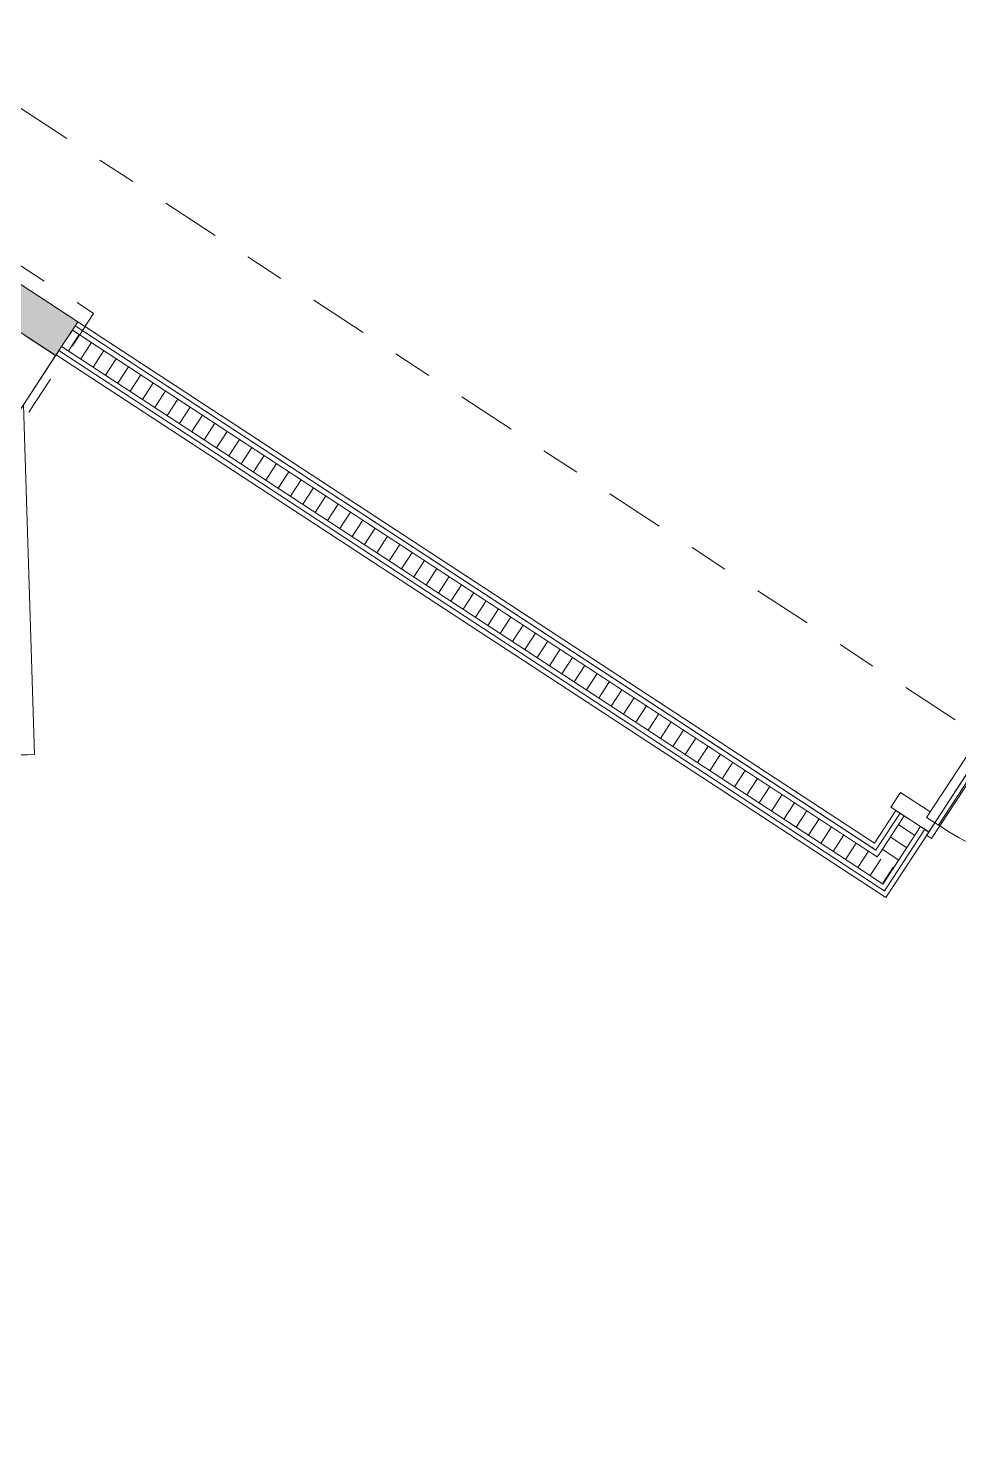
# Model space of a CAD drawing. Header units: metres. Extents: x 2696278.3 to 2696314, y 1245153.2 to 1245192.4.
# Drawn here: x 2696287.102 to 2696289.467, y 1245167.205 to 1245170.835 of the extents above; entities that cross this region are included whole.
import ezdxf

# ---------------------------------------------------------------- set-up
doc = ezdxf.new("R2010")
doc.units = ezdxf.units.M
doc.set_wipeout_variables(frame=1)
for name, pattern in [('000_hbf_Strich 2_1mm', [0.15, 0.1, -0.05]), ('000_hbf_Strichpunkt 3_1_1mm Achsen', [0.25, 0.15, -0.05, 0, -0.05]), ('Wipeout_Contour', [10000, 0, -10000])]:
    doc.linetypes.add(name, pattern=pattern)
for name, color, linetype in [('010 Fenster', 7, 'Continuous'), ('010 Türen', 7, 'Continuous'), ('0_C21_Aussenwandkonstruktion.3D', 7, 'Continuous'), ('0_C21_Aussenwandkonstruktion.3D Bauteilschraffuren', 7, 'Continuous'), ('0_C22_Innenwandkonstruktion.3D', 7, 'Continuous'), ('0_C22_Innenwandkonstruktion.3D Bauteilschraffuren', 7, 'Continuous'), ('0_C22_Innenwandkonstruktion.3D Schichttrennlinien', 7, 'Continuous'), ('0_G20_Bodenbelag.3D', 7, 'Continuous'), ('1_D01_Sichtbar_1_50.V', 7, 'Continuous'), ('1_M01_Achsen.V', 7, 'Continuous'), ('1_R01_Raumstempel.V Kontur', 7, 'Continuous')]:
    doc.layers.add(name, color=color, linetype=linetype)
pattern_1 = [(236.8, (2696295.289407, 1245171.756836), (0.03137866, -0.02053362), [])]

msp = doc.modelspace()

# ---------------------------------------------------------------- hatches: boundary and pattern name
at = {"layer": '0_C21_Aussenwandkonstruktion.3D Bauteilschraffuren', "linetype": 'Continuous', "lineweight": 0, "true_color": 0xffffff}
msp.add_hatch(color=7, dxfattribs=at).paths.add_polyline_path([(2696286.3357, 1245170.5496), (2696287.1709, 1245170.0031), (2696287.227, 1245170.0889), (2696286.3919, 1245170.6354)])

# ---------------------------------------------------------------- linework, layer by layer
at = {"layer": '010 Fenster', "color": 7, "linetype": 'Continuous', "lineweight": 13}
for p, q in [((2696287.0939, 1245170.0535), (2696287.1708, 1245170.0031)), ((2696287.1708, 1245170.0031), (2696287.0887, 1245169.8776)), ((2696287.0887, 1245169.8776), (2696287.1167, 1245168.9881))]:
    msp.add_line(p, q, dxfattribs=at)
msp.add_arc((2696287.0887, 1245169.8776), 0.89, 236.8, 271.8, dxfattribs=at)
at = {"layer": '010 Türen', "color": 7, "linetype": 'Continuous', "lineweight": 13}
msp.add_line((2696289.9037, 1245169.5462), (2696289.4197, 1245168.8065), dxfattribs=at)
msp.add_arc((2696289.9037, 1245169.5462), 0.884, 236.8, 266.8, dxfattribs=at)
at = {"layer": '0_C21_Aussenwandkonstruktion.3D', "color": 7, "linetype": 'Continuous', "lineweight": 13, "flags": 128}
for points in [[(2696287.227, 1245170.0889), (2696286.3919, 1245170.6354)], [(2696286.3357, 1245170.5496), (2696287.1709, 1245170.0031)], [(2696287.1709, 1245170.0031), (2696287.227, 1245170.0889)]]:
    msp.add_lwpolyline(points, dxfattribs=at)
at = {"layer": '0_G20_Bodenbelag.3D', "color": 255, "linetype": 'Wipeout_Contour', "lineweight": 18, "flags": 128}
for points in [[(2696285.53, 1245171.1994), (2696286.3919, 1245170.6354), (2696289.2536, 1245168.7627), (2696289.2837, 1245168.8087), (2696289.3674, 1245168.754), (2696289.8821, 1245169.5405), (2696289.7984, 1245169.5953), (2696290.524, 1245170.704), (2696290.001, 1245171.0462), (2696290.3897, 1245171.6403), (2696287.1891, 1245173.7347)], [(2696285.4201, 1245167.3275), (2696283.723, 1245168.438), (2696281.7847, 1245165.4759), (2696288.3742, 1245161.1638), (2696290.2469, 1245164.0256), (2696288.8536, 1245164.9373), (2696290.9043, 1245168.0709), (2696291.5235, 1245167.6657), (2696292.2599, 1245168.7912), (2696290.7119, 1245169.8042), (2696291.0678, 1245170.3481), (2696290.6076, 1245170.6492), (2696289.8575, 1245169.5029), (2696289.3428, 1245168.7163), (2696289.2825, 1245168.6243), (2696287.1723, 1245170.0052)]]:
    msp.add_lwpolyline(points, close=True, dxfattribs=at)
at = {"layer": '1_R01_Raumstempel.V Kontur', "color": 21, "linetype": 'Continuous', "lineweight": 0, "true_color": 0xffa8a8, "flags": 128}
for points in [[(2696287.1883, 1245173.7353), (2696285.5182, 1245171.1832), (2696286.3788, 1245170.62), (2696286.3897, 1245170.6368), (2696289.2536, 1245168.7627), (2696289.3081, 1245168.846), (2696289.3918, 1245168.7912), (2696289.4736, 1245168.9163), (2696289.9065, 1245169.5778), (2696289.8228, 1245169.6326), (2696290.524, 1245170.704), (2696290.001, 1245171.0462), (2696290.3897, 1245171.6403), (2696288.0594, 1245173.1653), (2696288.1141, 1245173.249), (2696287.3275, 1245173.7637), (2696287.2728, 1245173.68)], [(2696285.42, 1245167.3276), (2696287.2155, 1245166.1526), (2696286.8213, 1245165.5501), (2696288.5502, 1245164.4188), (2696289.9183, 1245163.5235), (2696290.2469, 1245164.0256), (2696288.856, 1245164.9357), (2696290.9067, 1245168.0697), (2696289.5148, 1245168.9793), (2696289.2825, 1245168.6243), (2696287.1723, 1245170.0052)]]:
    msp.add_lwpolyline(points, close=True, dxfattribs=at)

# ---------------------------------------------------------------- next in the draw order: wipeouts: each hides what was drawn before it
at = {"color": 254, "linetype": 'Wipeout_Contour', "lineweight": 0, "ltscale": 26.833814}
msp.add_wipeout([(2696289.3081, 1245168.846), (2696289.2536, 1245168.7627), (2696289.2641, 1245168.7559), (2696289.3186, 1245168.8392)], dxfattribs=at).dxf.layer = '0_C22_Innenwandkonstruktion.3D Bauteilschraffuren'

# ---------------------------------------------------------------- next in the draw order: wipeouts: each hides what was drawn before it
at = {"color": 254, "linetype": 'Wipeout_Contour', "lineweight": 0, "ltscale": 26.829214}
msp.add_wipeout([(2696289.2572, 1245168.7454), (2696289.2677, 1245168.7386), (2696289.329, 1245168.8323), (2696289.3186, 1245168.8392)], dxfattribs=at).dxf.layer = '0_C22_Innenwandkonstruktion.3D Bauteilschraffuren'

# ---------------------------------------------------------------- next in the draw order: linework, layer by layer
at = {"layer": '010 Türen', "color": 7, "linetype": 'Continuous', "lineweight": 13}
msp.add_line((2696289.2956, 1245168.8542), (2696289.3202, 1245168.8919), dxfattribs=at)

# ---------------------------------------------------------------- next in the draw order: wipeouts: each hides what was drawn before it
at = {"color": 254, "linetype": 'Wipeout_Contour', "lineweight": 0, "ltscale": 26.804234}
msp.add_wipeout([(2696289.3918, 1245168.7912), (2696289.3813, 1245168.7981), (2696289.2789, 1245168.6416), (2696289.2894, 1245168.6347)], dxfattribs=at).dxf.layer = '0_C22_Innenwandkonstruktion.3D Bauteilschraffuren'

# ---------------------------------------------------------------- next in the draw order: wipeouts: each hides what was drawn before it
at = {"color": 254, "linetype": 'Wipeout_Contour', "lineweight": 0, "ltscale": 26.808085}
msp.add_wipeout([(2696289.2753, 1245168.6589), (2696289.2858, 1245168.652), (2696289.3813, 1245168.7981), (2696289.3709, 1245168.8049)], dxfattribs=at).dxf.layer = '0_C22_Innenwandkonstruktion.3D Bauteilschraffuren'

# ---------------------------------------------------------------- next in the draw order: linework, layer by layer
at = {"layer": '010 Türen', "color": 7, "linetype": 'Continuous', "lineweight": 13}
msp.add_line((2696289.4197, 1245168.8065), (2696289.3989, 1245168.7747), dxfattribs=at)
at = {"layer": '0_C22_Innenwandkonstruktion.3D Schichttrennlinien', "color": 7, "linetype": 'Continuous', "lineweight": 5}
msp.add_line((2696289.2789, 1245168.6416), (2696289.2858, 1245168.652), dxfattribs=at)

# ---------------------------------------------------------------- next in the draw order: wipeouts: each hides what was drawn before it
at = {"color": 254, "linetype": 'Wipeout_Contour', "lineweight": 0, "ltscale": 26.784759}
msp.add_wipeout([(2696289.2608, 1245168.7281), (2696289.3027, 1245168.7007), (2696289.3709, 1245168.8049), (2696289.329, 1245168.8323)], dxfattribs=at).dxf.layer = '0_C22_Innenwandkonstruktion.3D Bauteilschraffuren'

# ---------------------------------------------------------------- next in the draw order: hatches: boundary and pattern name
at = {"layer": '0_C22_Innenwandkonstruktion.3D Bauteilschraffuren', "linetype": 'Continuous', "lineweight": 0, "true_color": 0xffffff}
h = msp.add_hatch(dxfattribs=at)
h.set_pattern_fill('DÄMMSTOFF__ALLGEMEIN_VER_31', angle=-33.2, style=0, pattern_type=2)
h.set_pattern_definition([(56.8, (2696295.289407, 1245171.756836), (-0.03137866, 0.02053362), [])])
h.paths.add_polyline_path([(2696289.8702, 1245169.5681), (2696289.3862, 1245168.8284), (2696289.4197, 1245168.8065), (2696289.9037, 1245169.5462)])
at = {"layer": '0_C22_Innenwandkonstruktion.3D Bauteilschraffuren', "linetype": 'Continuous', "lineweight": 0, "true_color": 0x000000}
h = msp.add_hatch(dxfattribs=at)
h.set_pattern_fill('DÄMMSTOFF__ALLGEMEIN_VER_31', color=18, angle=-33.2, style=0, pattern_type=2)
h.set_pattern_definition([(326.8, (2696295.289407, 1245171.756836), (0.02053362, 0.03137866), [])])
h.paths.add_polyline_path([(2696289.2608, 1245168.7281), (2696289.3027, 1245168.7007), (2696289.3709, 1245168.8049), (2696289.329, 1245168.8323)])

# ---------------------------------------------------------------- next in the draw order: linework, layer by layer
at = {"layer": '010 Türen', "color": 7, "linetype": 'Continuous', "lineweight": 13}
for p, q in [((2696289.3862, 1245168.8284), (2696289.8702, 1245169.5681)), ((2696289.3202, 1245168.8919), (2696289.3955, 1245168.8426)), ((2696289.3918, 1245168.7912), (2696289.2956, 1245168.8542)), ((2696289.3186, 1245168.8392), (2696289.3081, 1245168.846)), ((2696289.3186, 1245168.8392), (2696289.3081, 1245168.846)), ((2696289.329, 1245168.8323), (2696289.3186, 1245168.8392)), ((2696289.329, 1245168.8323), (2696289.3186, 1245168.8392)), ((2696289.3709, 1245168.8049), (2696289.329, 1245168.8323)), ((2696289.3709, 1245168.8049), (2696289.329, 1245168.8323)), ((2696289.3955, 1245168.8426), (2696289.3862, 1245168.8284)), ((2696289.3862, 1245168.8284), (2696289.4197, 1245168.8065)), ((2696289.4197, 1245168.8065), (2696289.3862, 1245168.8284)), ((2696289.3813, 1245168.7981), (2696289.3709, 1245168.8049)), ((2696289.3813, 1245168.7981), (2696289.3709, 1245168.8049)), ((2696289.3918, 1245168.7912), (2696289.3813, 1245168.7981)), ((2696289.3918, 1245168.7912), (2696289.3813, 1245168.7981)), ((2696289.3863, 1245168.7829), (2696289.3918, 1245168.7912)), ((2696289.3989, 1245168.7747), (2696289.3863, 1245168.7829))]:
    msp.add_line(p, q, dxfattribs=at)
at = {"layer": '0_C22_Innenwandkonstruktion.3D', "color": 7, "linetype": 'Continuous', "lineweight": 13}
for p, q in [((2696289.3186, 1245168.8392), (2696289.3081, 1245168.846)), ((2696289.329, 1245168.8323), (2696289.3186, 1245168.8392)), ((2696289.3709, 1245168.8049), (2696289.329, 1245168.8323)), ((2696289.3813, 1245168.7981), (2696289.3709, 1245168.8049)), ((2696289.3918, 1245168.7912), (2696289.3813, 1245168.7981))]:
    msp.add_line(p, q, dxfattribs=at)
at = {"layer": '0_C22_Innenwandkonstruktion.3D', "color": 7, "linetype": 'Continuous', "lineweight": 13, "flags": 128}
for points in [[(2696289.3081, 1245168.846), (2696289.2536, 1245168.7627)], [(2696289.2894, 1245168.6347), (2696289.3918, 1245168.7912)]]:
    msp.add_lwpolyline(points, dxfattribs=at)
at = {"layer": '0_C22_Innenwandkonstruktion.3D Schichttrennlinien', "color": 7, "linetype": 'Continuous', "lineweight": 5}
for p, q in [((2696289.3186, 1245168.8392), (2696289.2641, 1245168.7559)), ((2696289.329, 1245168.8323), (2696289.2677, 1245168.7386)), ((2696289.2858, 1245168.652), (2696289.3813, 1245168.7981)), ((2696289.3027, 1245168.7007), (2696289.3709, 1245168.8049)), ((2696289.2572, 1245168.7454), (2696289.2641, 1245168.7559)), ((2696289.2608, 1245168.7281), (2696289.2677, 1245168.7386)), ((2696289.2753, 1245168.6589), (2696289.3027, 1245168.7007))]:
    msp.add_line(p, q, dxfattribs=at)

# ---------------------------------------------------------------- next in the draw order: wipeouts: each hides what was drawn before it
at = {"color": 254, "linetype": 'Wipeout_Contour', "lineweight": 0, "ltscale": 20.07188}
msp.add_wipeout([(2696289.2641, 1245168.7559), (2696289.2536, 1245168.7627), (2696289.2572, 1245168.7454)], dxfattribs=at).dxf.layer = '0_C22_Innenwandkonstruktion.3D Bauteilschraffuren'
at = {"color": 254, "linetype": 'Wipeout_Contour', "lineweight": 0, "ltscale": 20.15719}
msp.add_wipeout([(2696289.2894, 1245168.6347), (2696289.2789, 1245168.6416), (2696289.2825, 1245168.6243)], dxfattribs=at).dxf.layer = '0_C22_Innenwandkonstruktion.3D Bauteilschraffuren'

# ---------------------------------------------------------------- next in the draw order: wipeouts: each hides what was drawn before it
at = {"color": 254, "linetype": 'Wipeout_Contour', "lineweight": 0, "ltscale": 20.083668}
msp.add_wipeout([(2696289.2677, 1245168.7386), (2696289.2572, 1245168.7454), (2696289.2608, 1245168.7281)], dxfattribs=at).dxf.layer = '0_C22_Innenwandkonstruktion.3D Bauteilschraffuren'
at = {"color": 254, "linetype": 'Wipeout_Contour', "lineweight": 0, "ltscale": 20.144605}
msp.add_wipeout([(2696289.2858, 1245168.652), (2696289.2753, 1245168.6589), (2696289.2789, 1245168.6416)], dxfattribs=at).dxf.layer = '0_C22_Innenwandkonstruktion.3D Bauteilschraffuren'

# ---------------------------------------------------------------- next in the draw order: wipeouts: each hides what was drawn before it
at = {"color": 254, "linetype": 'Wipeout_Contour', "lineweight": 0, "ltscale": 20.086477}
msp.add_wipeout([(2696289.3027, 1245168.7007), (2696289.2608, 1245168.7281), (2696289.2753, 1245168.6589)], dxfattribs=at).dxf.layer = '0_C22_Innenwandkonstruktion.3D Bauteilschraffuren'

# ---------------------------------------------------------------- next in the draw order: hatches: boundary and pattern name
at = {"layer": '0_C22_Innenwandkonstruktion.3D Bauteilschraffuren', "linetype": 'Continuous', "lineweight": 0, "true_color": 0x000000}
h = msp.add_hatch(dxfattribs=at)
h.set_pattern_fill('DÄMMSTOFF__ALLGEMEIN_VER_31', color=18, angle=-33.2, style=0, pattern_type=2)
h.set_pattern_definition(pattern_1)
h.paths.add_polyline_path([(2696289.3027, 1245168.7007), (2696289.2608, 1245168.7281), (2696289.2753, 1245168.6589)])

# ---------------------------------------------------------------- next in the draw order: wipeouts: each hides what was drawn before it
at = {"color": 254, "linetype": 'Wipeout_Contour', "lineweight": 0, "ltscale": 20.445087}
msp.add_wipeout([(2696289.2468, 1245168.7522), (2696289.2572, 1245168.7454), (2696289.2536, 1245168.7627)], dxfattribs=at).dxf.layer = '0_C22_Innenwandkonstruktion.3D Bauteilschraffuren'
at = {"color": 254, "linetype": 'Wipeout_Contour', "lineweight": 0, "ltscale": 20.554362}
msp.add_wipeout([(2696289.2721, 1245168.6311), (2696289.2825, 1245168.6243), (2696289.2789, 1245168.6416)], dxfattribs=at).dxf.layer = '0_C22_Innenwandkonstruktion.3D Bauteilschraffuren'

# ---------------------------------------------------------------- next in the draw order: wipeouts: each hides what was drawn before it
at = {"color": 254, "linetype": 'Wipeout_Contour', "lineweight": 0, "ltscale": 29.872288}
msp.add_wipeout([(2696289.2536, 1245168.7627), (2696287.227, 1245170.0889), (2696287.2202, 1245170.0784), (2696289.2468, 1245168.7522)], dxfattribs=at).dxf.layer = '0_C22_Innenwandkonstruktion.3D Bauteilschraffuren'

# ---------------------------------------------------------------- next in the draw order: wipeouts: each hides what was drawn before it
at = {"color": 254, "linetype": 'Wipeout_Contour', "lineweight": 0, "ltscale": 20.46032}
msp.add_wipeout([(2696289.2504, 1245168.7349), (2696289.2608, 1245168.7281), (2696289.2572, 1245168.7454)], dxfattribs=at).dxf.layer = '0_C22_Innenwandkonstruktion.3D Bauteilschraffuren'

# ---------------------------------------------------------------- next in the draw order: wipeouts: each hides what was drawn before it
at = {"color": 254, "linetype": 'Wipeout_Contour', "lineweight": 0, "ltscale": 29.898346}
msp.add_wipeout([(2696289.2572, 1245168.7454), (2696287.2202, 1245170.0784), (2696287.2133, 1245170.0679), (2696289.2504, 1245168.7349)], dxfattribs=at).dxf.layer = '0_C22_Innenwandkonstruktion.3D Bauteilschraffuren'

# ---------------------------------------------------------------- next in the draw order: wipeouts: each hides what was drawn before it
at = {"color": 254, "linetype": 'Wipeout_Contour', "lineweight": 0, "ltscale": 30.057001}
msp.add_wipeout([(2696289.2789, 1245168.6416), (2696287.1791, 1245170.0156), (2696287.1723, 1245170.0052), (2696289.2721, 1245168.6311)], dxfattribs=at).dxf.layer = '0_C22_Innenwandkonstruktion.3D Bauteilschraffuren'

# ---------------------------------------------------------------- next in the draw order: wipeouts: each hides what was drawn before it
at = {"color": 254, "linetype": 'Wipeout_Contour', "lineweight": 0, "ltscale": 20.538375}
msp.add_wipeout([(2696289.2685, 1245168.6484), (2696289.2789, 1245168.6416), (2696289.2753, 1245168.6589)], dxfattribs=at).dxf.layer = '0_C22_Innenwandkonstruktion.3D Bauteilschraffuren'

# ---------------------------------------------------------------- next in the draw order: wipeouts: each hides what was drawn before it
at = {"color": 254, "linetype": 'Wipeout_Contour', "lineweight": 0, "ltscale": 30.030285}
msp.add_wipeout([(2696289.2753, 1245168.6589), (2696287.186, 1245170.0261), (2696287.1791, 1245170.0156), (2696289.2685, 1245168.6484)], dxfattribs=at).dxf.layer = '0_C22_Innenwandkonstruktion.3D Bauteilschraffuren'

# ---------------------------------------------------------------- next in the draw order: linework, layer by layer
at = {"layer": '0_C22_Innenwandkonstruktion.3D', "color": 7, "linetype": 'Continuous', "lineweight": 13, "flags": 128}
msp.add_lwpolyline([(2696289.2825, 1245168.6243), (2696289.2894, 1245168.6347)], dxfattribs=at)

# ---------------------------------------------------------------- next in the draw order: wipeouts: each hides what was drawn before it
at = {"color": 254, "linetype": 'Wipeout_Contour', "lineweight": 0, "ltscale": 20.523183}
msp.add_wipeout([(2696289.2335, 1245168.6863), (2696289.2753, 1245168.6589), (2696289.2608, 1245168.7281)], dxfattribs=at).dxf.layer = '0_C22_Innenwandkonstruktion.3D Bauteilschraffuren'

# ---------------------------------------------------------------- next in the draw order: hatches: boundary and pattern name
at = {"layer": '0_C22_Innenwandkonstruktion.3D Bauteilschraffuren', "linetype": 'Continuous', "lineweight": 0, "true_color": 0x000000}
h = msp.add_hatch(dxfattribs=at)
h.set_pattern_fill('DÄMMSTOFF__ALLGEMEIN_VER_31', color=18, angle=-33.2, style=0, pattern_type=2)
h.set_pattern_definition(pattern_1)
h.paths.add_polyline_path([(2696289.2335, 1245168.6863), (2696289.2753, 1245168.6589), (2696289.2608, 1245168.7281)])

# ---------------------------------------------------------------- next in the draw order: linework, layer by layer
at = {"layer": '0_C22_Innenwandkonstruktion.3D Schichttrennlinien', "color": 7, "linetype": 'Continuous', "lineweight": 5}
for p, q in [((2696289.2685, 1245168.6484), (2696289.2789, 1245168.6416)), ((2696289.2789, 1245168.6416), (2696289.2858, 1245168.652))]:
    msp.add_line(p, q, dxfattribs=at)

# ---------------------------------------------------------------- next in the draw order: wipeouts: each hides what was drawn before it
at = {"color": 254, "linetype": 'Wipeout_Contour', "lineweight": 0, "ltscale": 29.981474}
msp.add_wipeout([(2696289.2608, 1245168.7281), (2696287.2133, 1245170.0679), (2696287.186, 1245170.0261), (2696289.2335, 1245168.6863)], dxfattribs=at).dxf.layer = '0_C22_Innenwandkonstruktion.3D Bauteilschraffuren'

# ---------------------------------------------------------------- next in the draw order: hatches: boundary and pattern name
at = {"layer": '0_C22_Innenwandkonstruktion.3D Bauteilschraffuren', "linetype": 'Continuous', "lineweight": 0, "true_color": 0x000000}
h = msp.add_hatch(dxfattribs=at)
h.set_pattern_fill('DÄMMSTOFF__ALLGEMEIN_VER_31', color=18, angle=-33.2, style=0, pattern_type=2)
h.set_pattern_definition(pattern_1)
h.paths.add_polyline_path([(2696289.2608, 1245168.7281), (2696287.2133, 1245170.0679), (2696287.186, 1245170.0261), (2696289.2335, 1245168.6863)])

# ---------------------------------------------------------------- next in the draw order: linework, layer by layer
at = {"layer": '0_C22_Innenwandkonstruktion.3D', "color": 7, "linetype": 'Continuous', "lineweight": 13, "flags": 128}
for points in [[(2696287.2202, 1245170.0784), (2696287.2133, 1245170.0679)], [(2696287.227, 1245170.0889), (2696287.2202, 1245170.0784)], [(2696289.2536, 1245168.7627), (2696287.227, 1245170.0889)], [(2696287.2133, 1245170.0679), (2696287.186, 1245170.0261)], [(2696287.1791, 1245170.0156), (2696287.1723, 1245170.0052)], [(2696287.1723, 1245170.0052), (2696289.2825, 1245168.6243)], [(2696287.186, 1245170.0261), (2696287.1791, 1245170.0156)]]:
    msp.add_lwpolyline(points, dxfattribs=at)
at = {"layer": '0_C22_Innenwandkonstruktion.3D Schichttrennlinien', "color": 7, "linetype": 'Continuous', "lineweight": 5}
for p, q in [((2696289.2572, 1245168.7454), (2696287.2202, 1245170.0784)), ((2696289.2608, 1245168.7281), (2696287.2133, 1245170.0679)), ((2696287.1791, 1245170.0156), (2696289.2685, 1245168.6484)), ((2696287.186, 1245170.0261), (2696289.2335, 1245168.6863)), ((2696289.2572, 1245168.7454), (2696289.2641, 1245168.7559)), ((2696289.2608, 1245168.7281), (2696289.2677, 1245168.7386)), ((2696289.2753, 1245168.6589), (2696289.3027, 1245168.7007)), ((2696289.2335, 1245168.6863), (2696289.2753, 1245168.6589))]:
    msp.add_line(p, q, dxfattribs=at)
at = {"layer": '1_D01_Sichtbar_1_50.V', "color": 7, "linetype": '000_hbf_Strich 2_1mm', "lineweight": 13}
msp.add_lwpolyline([(2696285.5519, 1245171.2328), (2696287.2673, 1245170.1103), (2696285.4275, 1245167.2988), (2696283.7121, 1245168.4213), (2696283.7504, 1245168.4799), (2696283.5998, 1245168.5784), (2696283.8791, 1245169.0052), (2696283.7619, 1245169.0818), (2696285.0049, 1245170.9813), (2696285.1471, 1245170.8882), (2696285.5523, 1245171.5074), (2696285.5272, 1245171.5238)], dxfattribs=at)
at = {"layer": '1_M01_Achsen.V', "color": 7, "linetype": '000_hbf_Strichpunkt 3_1_1mm Achsen', "lineweight": 13}
msp.add_line((2696300.3787, 1245161.9308), (2696284.4802, 1245172.3345), dxfattribs=at)
msp.add_line((2696300.3787, 1245161.9308), (2696284.4802, 1245172.3345), dxfattribs=at)

doc.saveas('drawing.dxf')
